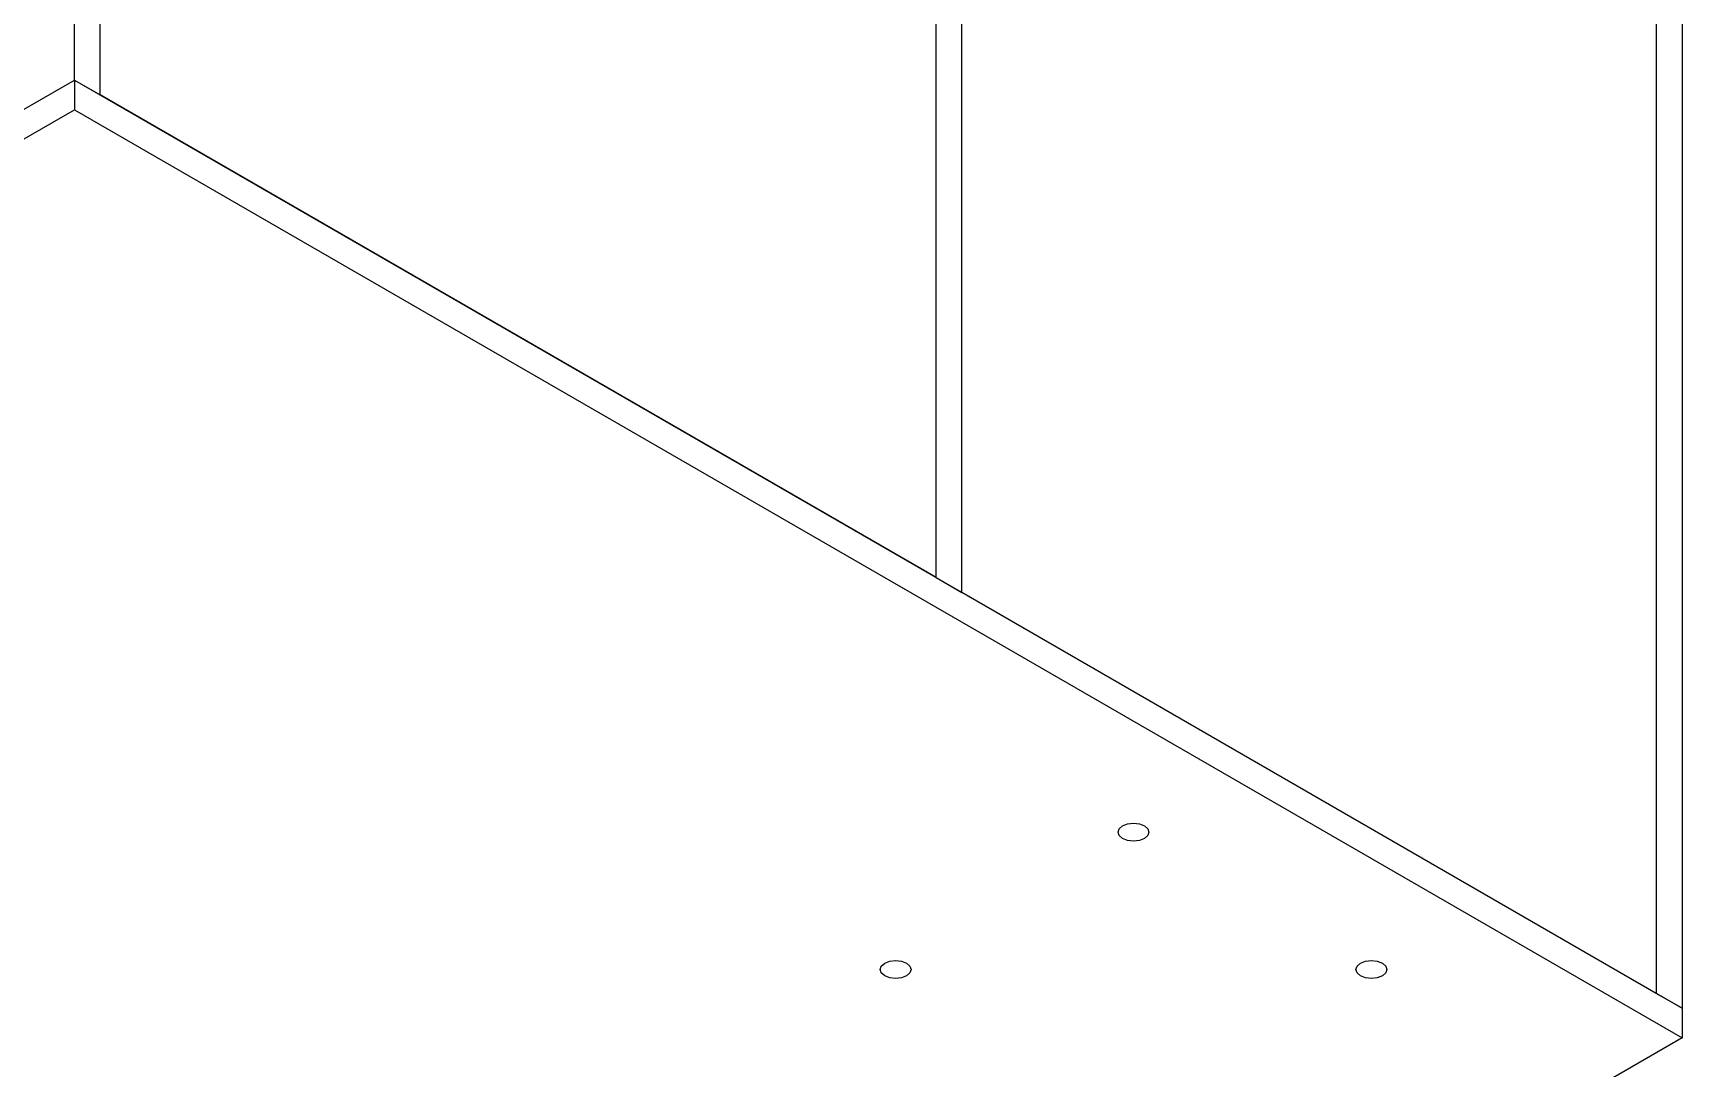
# Model space of a CAD drawing. Header units: millimetres. Extents: x 1 to 1184, y 0 to 836.
# Drawn here: x 768.6 to 859.3, y 123.6 to 180.5 of the extents above; entities that cross this region are included whole.
import ezdxf

# ---------------------------------------------------------------- set-up
doc = ezdxf.new("R2010")
doc.units = ezdxf.units.MM

msp = doc.modelspace()

# ---------------------------------------------------------------- linework, layer by layer
at = {"color": 7, "linetype": 'Continuous', "lineweight": 25}
for p, q in [((770.879, 177.918), (770.879, 239.158)), ((772.293, 177.101), (772.293, 238.342)), ((818.255, 150.568), (818.255, 211.808)), ((819.669, 149.752), (819.669, 210.992)), ((857.853, 188.949), (857.853, 127.708)), ((859.267, 188.133), (859.267, 126.892)), ((682.491, 126.892), (770.879, 177.918)), ((770.879, 177.918), (770.879, 176.285)), ((770.879, 177.918), (859.267, 126.892)), ((770.879, 177.918), (772.293, 177.101)), ((818.255, 150.568), (772.293, 177.101)), ((682.491, 125.259), (770.879, 176.285)), ((770.879, 176.285), (859.267, 125.259)), ((818.255, 150.568), (819.669, 149.752)), ((857.853, 127.708), (819.669, 149.752)), ((859.267, 126.892), (857.853, 127.708)), ((859.267, 126.892), (859.267, 125.259)), ((859.267, 125.259), (770.879, 74.234))]:
    msp.add_line(p, q, dxfattribs=at)
at = {"color": 7, "linetype": 'Continuous', "lineweight": 25, "flags": 128}
for points in [[(828.506, 136.918), (828.782, 137.024), (829.107, 137.062), (829.433, 137.024), (829.709, 136.918), (829.893, 136.759), (829.957, 136.571), (829.893, 136.383), (829.709, 136.224), (829.433, 136.118), (829.107, 136.08), (828.782, 136.118), (828.506, 136.224), (828.322, 136.383), (828.257, 136.571), (828.322, 136.759), (828.506, 136.918)], [(815.425, 129.366), (815.701, 129.473), (816.026, 129.51), (816.351, 129.473), (816.627, 129.366), (816.811, 129.207), (816.876, 129.019), (816.811, 128.832), (816.627, 128.672), (816.351, 128.566), (816.026, 128.529), (815.701, 128.566), (815.425, 128.672), (815.241, 128.832), (815.176, 129.019), (815.241, 129.207), (815.425, 129.366)], [(841.588, 129.366), (841.864, 129.473), (842.189, 129.51), (842.514, 129.473), (842.79, 129.366), (842.974, 129.207), (843.039, 129.019), (842.974, 128.832), (842.79, 128.672), (842.514, 128.566), (842.189, 128.529), (841.864, 128.566), (841.588, 128.672), (841.404, 128.832), (841.339, 129.019), (841.404, 129.207), (841.588, 129.366)]]:
    msp.add_lwpolyline(points, dxfattribs=at)

doc.saveas('drawing.dxf')
